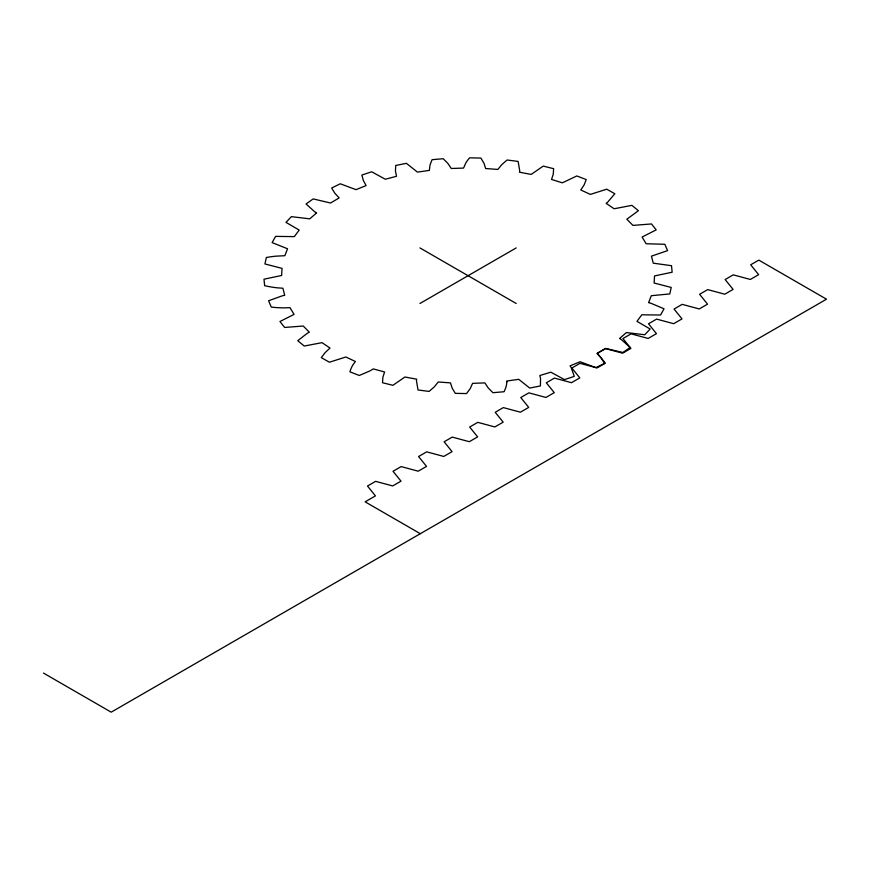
<?xml version="1.0" encoding="UTF-8"?>
<svg xmlns="http://www.w3.org/2000/svg" width="870" height="870" viewBox="0 0 870 870"><rect width="100%" height="100%" fill="white"/><g stroke="black" fill="none" stroke-linecap="round" stroke-linejoin="round"><path stroke-width="1.3" d="M419.949 303.489L516.193 247.917M419.949 247.928L516.193 303.489M420.319 533.701L365.128 501.838L375.438 495.889L367.488 486.036L375.612 481.338L392.674 485.938L400.994 481.143L393.022 471.279L401.146 466.592L418.22 471.192L426.539 466.396L418.568 456.532L426.691 451.845L443.765 456.445L452.074 451.639L444.124 441.786L452.248 437.099L469.311 441.699L477.63 436.892L469.669 427.039L477.793 422.352L494.867 426.942L503.175 422.146L495.215 412.293L503.338 407.595L520.401 412.195L528.721 407.399L520.76 397.536L528.884 392.849L545.958 397.449L554.266 392.642L546.306 382.789L554.429 378.102L571.503 382.691L579.811 377.895L571.851 368.043L579.975 363.355L597.048 367.945L605.357 363.149L597.396 353.296L605.52 348.598L622.594 353.198L630.902 348.402L622.942 338.539L631.076 333.852L648.139 338.452L656.448 333.645L648.498 323.792L656.622 319.105L673.695 323.694L682.004 318.898L674.043 309.046L682.167 304.348L699.23 308.948L707.549 304.152L699.589 294.299L707.712 289.601L724.786 294.201L733.095 289.405L725.134 279.542L733.258 274.855L750.332 279.455L758.64 274.648L750.679 264.795L758.803 260.108L826.5 299.193L111.197 712.171L43.5 673.086M506.797 381.887L506.764 382.756A61.161 35.311 0 0 1 505.611 388.107L504.1 391.728L492.92 392.707L488.179 387.879L484.884 382.92L472.595 383.333L470.3 388.466L466.559 393.577L455.26 393.349L452.139 388.096L450.486 382.887L438.262 381.974L434.38 386.78L429.073 391.413L418.035 389.988L416.469 380.929A34.952 20.184 0 0 1 416.676 379.189L404.952 377.004L392.914 385.301L382.517 382.735L382.898 377.188L384.605 371.979L373.295 368.913A45.751 26.415 0 0 1 369.522 371.088L359.31 375.47L349.914 371.838L350.501 369.989A69.991 40.411 0 0 1 353.013 364.715L355.384 361.485L345.836 357.004L329.415 362.224L321.324 357.657L325.152 352.567L330.013 348.065L322.041 342.649L304.239 346.042L297.747 340.692L307.153 333.395A37.758 21.793 0 0 1 309.328 332.188L303.217 326.022L284.642 327.457L279.966 321.519L294.06 314.385L290.014 307.675L283.946 307.86A69.665 40.227 0 0 1 274.507 307.425L271.299 307.121L268.58 300.781L281.923 295.941A33.767 19.499 0 0 1 284.707 295.267L282.88 288.242L276.845 287.785A70.611 40.759 0 0 1 267.699 286.35L264.643 285.708L263.991 279.194L281.608 275.485L282.043 268.373L264.926 263.958L266.361 257.487A77.408 44.696 0 0 1 275.703 256.182L284.849 255.704L287.535 248.766L272.125 242.61L275.594 236.39L294.343 236.607L299.193 230.071L285.991 222.383L291.385 216.641L309.742 218.838L316.593 212.933A38.193 22.055 0 0 1 314.559 211.638L306.066 203.971L313.189 198.904L330.535 203.014L339.148 197.925L334.852 193.249L331.655 188.007L340.268 183.787L356.015 189.66L366.096 185.582L363.366 180.514L361.876 175.033L371.707 171.792L385.312 179.242L396.524 176.295L395.448 171.031L395.73 165.474L406.421 163.332L417.415 172.097L429.367 170.389L429.997 165.104L432.042 159.678L443.232 158.71L447.963 163.538L451.258 168.486L463.547 168.084L465.841 162.94A78.398 45.262 0 0 1 469.593 157.829L480.892 158.057L484.003 163.321L485.667 168.53L497.879 169.433L501.772 164.637L507.079 160.004L518.118 161.428L519.684 170.487A34.952 20.184 0 0 1 519.477 172.216L531.189 174.402L543.239 166.105L553.635 168.682L553.255 174.228L551.536 179.437L562.357 182.831L576.843 175.947L586.239 179.579L584.096 184.995L580.758 189.932L590.317 194.412L606.738 189.192L614.818 193.749L607.891 201.927A34.833 20.108 0 0 1 606.14 203.341L614.1 208.767L631.914 205.363L638.406 210.714L626.824 219.229L632.936 225.395L651.5 223.949L656.187 229.887L642.093 237.031L646.138 243.741L664.854 244.285L667.573 250.625L651.445 256.15L653.272 263.175L671.51 265.698L672.151 272.223L654.544 275.931L654.109 283.033L671.227 287.448L669.791 293.929L651.293 295.702L648.607 302.64A38.693 22.337 0 0 1 651.304 303.423L664.027 308.806L660.558 315.016L641.81 314.81L636.96 321.345L650.162 329.023L644.757 334.765L626.411 332.568L619.56 338.484A37.91 21.891 0 0 1 621.582 339.768L630.087 347.435L622.963 352.502L605.618 348.402L597.005 353.481L601.3 358.168L604.498 363.399L595.885 367.629L580.138 361.746L570.057 365.835A41.619 24.034 0 0 1 571.133 367.466L574.265 376.384L564.445 379.624L550.84 372.175L539.791 375.546A48.057 27.742 0 0 1 540.531 378.591L540.411 385.932L529.732 388.074L518.727 379.32L506.775 381.017L506.797 381.887"/></g></svg>
